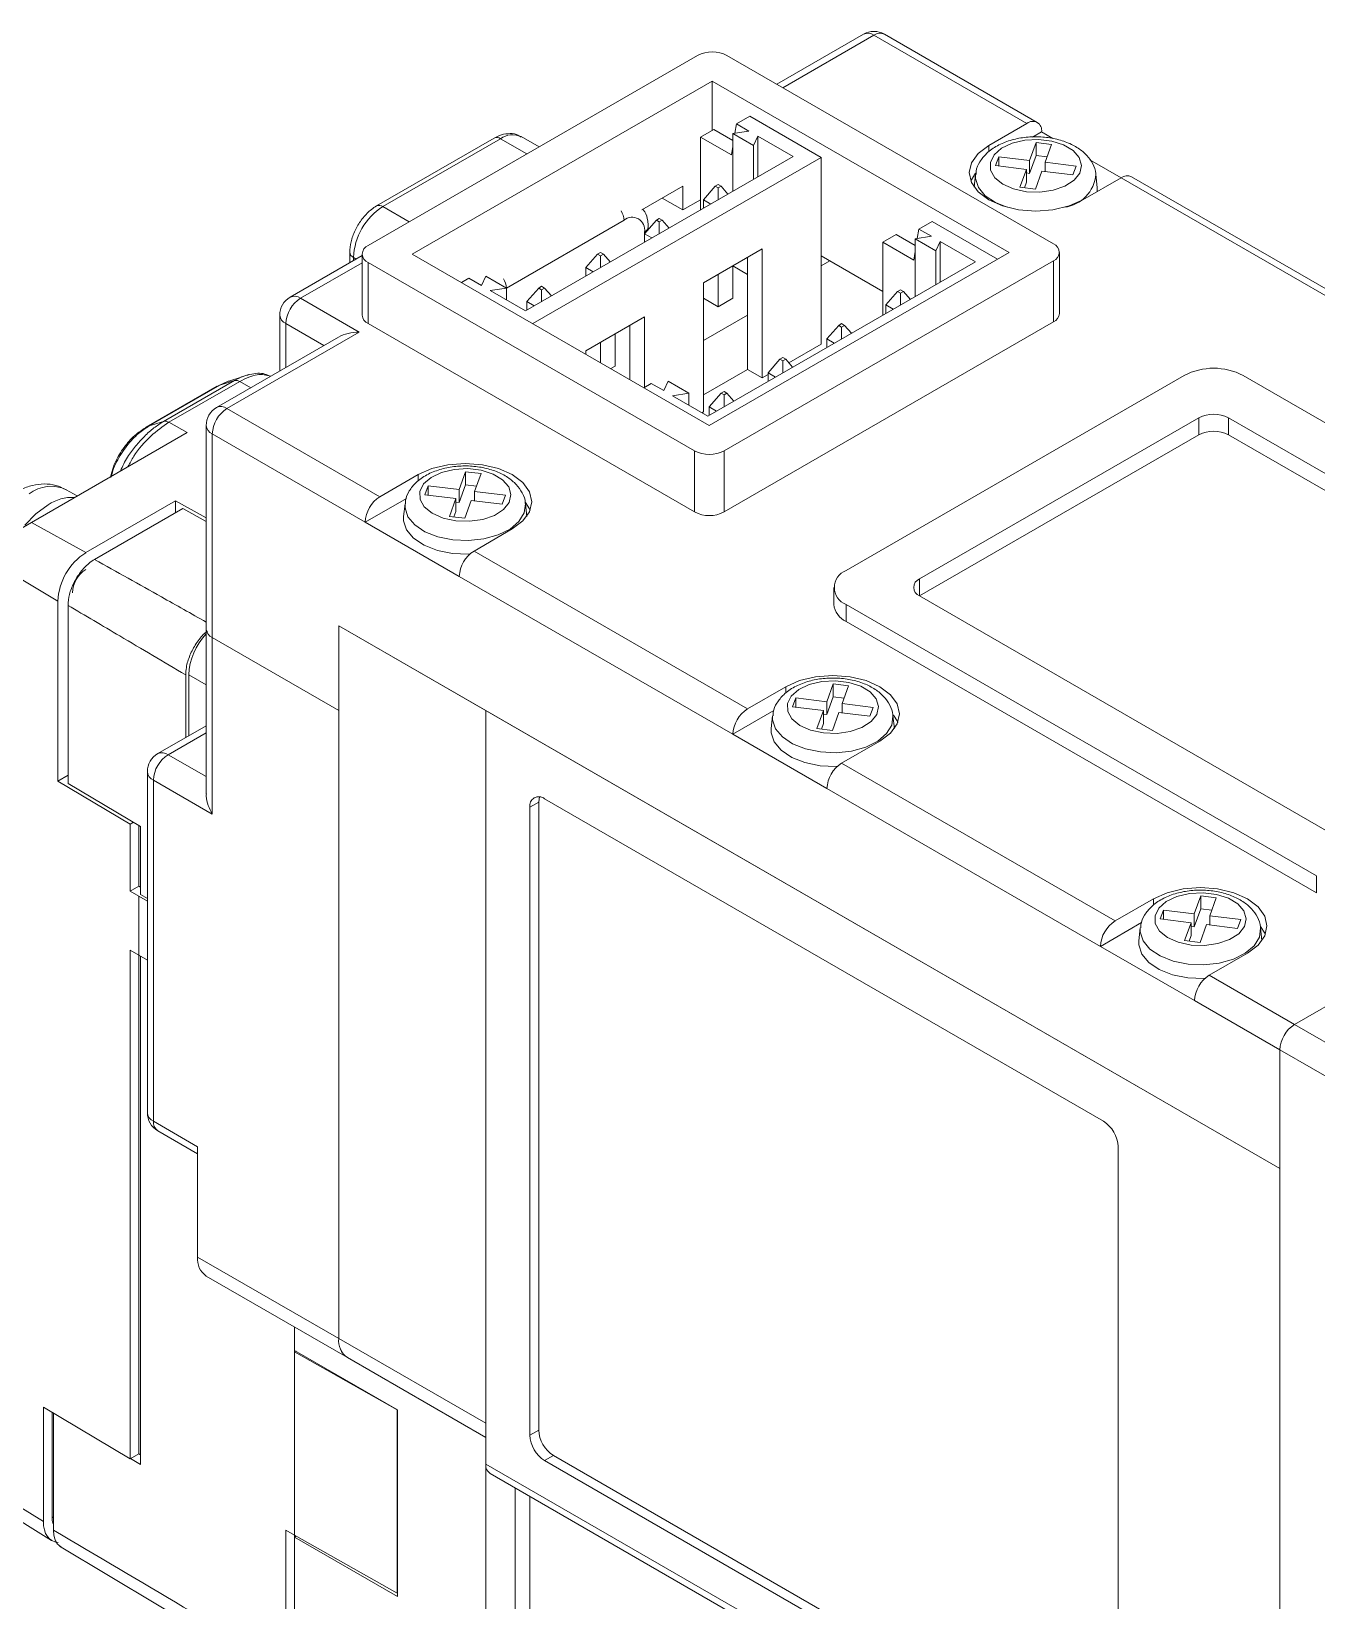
# Model space of a CAD drawing. Header units: inches. Extents: x 0.2 to 16.3, y 0.2 to 11.5.
# Drawn here: x 12.363 to 12.971, y 9.54 to 10.283 of the extents above; entities that cross this region are included whole.
import ezdxf

# ---------------------------------------------------------------- set-up
doc = ezdxf.new("R2010")
doc.units = ezdxf.units.IN
doc.header["$MEASUREMENT"] = 0

msp = doc.modelspace()

# ---------------------------------------------------------------- linework, layer by layer
at = {"color": 7, "linetype": 'Continuous', "lineweight": 18}
for p, q in [((12.75653, 10.28139), (12.71542, 10.25766)), ((12.83383, 10.23912), (12.76145, 10.2809)), ((12.83875, 10.23961), (12.76637, 10.28139)), ((12.67793, 10.27127), (12.52203, 10.18127)), ((12.84635, 10.18207), (12.69185, 10.27127)), ((12.68489, 10.25921), (12.54291, 10.17725)), ((12.68489, 10.25921), (12.82548, 10.17805)), ((12.68489, 10.23591), (12.68489, 10.25921)), ((12.69639, 10.23891), (12.70266, 10.24253)), ((12.70266, 10.24253), (12.73639, 10.22305)), ((12.68559, 10.23631), (12.67932, 10.23269)), ((12.68559, 10.23631), (12.6946, 10.2311)), ((12.6946, 10.23432), (12.70229, 10.23551)), ((12.70441, 10.22866), (12.6946, 10.23432)), ((12.6946, 10.20696), (12.6946, 10.23432)), ((12.69639, 10.23891), (12.69565, 10.23448)), ((12.69639, 10.23891), (12.70229, 10.23551)), ((12.83383, 10.23912), (12.81573, 10.22867)), ((12.84079, 10.2351), (12.83653, 10.23264)), ((12.84612, 10.23202), (12.84079, 10.2351)), ((12.58172, 10.23218), (12.52604, 10.20004)), ((12.58467, 10.23189), (12.52899, 10.19974)), ((12.60296, 10.22798), (12.59451, 10.23286)), ((12.67932, 10.23269), (12.69394, 10.22425)), ((12.67932, 10.23269), (12.67932, 10.19814)), ((12.6946, 10.22824), (12.69394, 10.22425)), ((12.70646, 10.2331), (12.70441, 10.22866)), ((12.70441, 10.21262), (12.70441, 10.22866)), ((12.70646, 10.2331), (12.72317, 10.22345)), ((12.70646, 10.21381), (12.70646, 10.2331)), ((12.83818, 10.23004), (12.83511, 10.22159)), ((12.8455, 10.22915), (12.83818, 10.23004)), ((12.83818, 10.22393), (12.83818, 10.23004)), ((12.84243, 10.2207), (12.8455, 10.22915)), ((12.72317, 10.22345), (12.5965, 10.15033)), ((12.73639, 10.22305), (12.59998, 10.1443)), ((12.73639, 10.22305), (12.73639, 10.13465)), ((12.82047, 10.22336), (12.81893, 10.21913)), ((12.81893, 10.21913), (12.83357, 10.21736)), ((12.83511, 10.22159), (12.82047, 10.22336)), ((12.82047, 10.21895), (12.82047, 10.22336)), ((12.83818, 10.22393), (12.83511, 10.21548)), ((12.83511, 10.21548), (12.83511, 10.22159)), ((12.84338, 10.2233), (12.83818, 10.22393)), ((12.85707, 10.21893), (12.84243, 10.2207)), ((12.84243, 10.21629), (12.84243, 10.2207)), ((12.85554, 10.2147), (12.85707, 10.21893)), ((12.87837, 10.2134), (12.86361, 10.22193)), ((12.80953, 10.21491), (12.80888, 10.20889)), ((12.83357, 10.21736), (12.8305, 10.20891)), ((12.83357, 10.21125), (12.83263, 10.20865)), ((12.83357, 10.21125), (12.83357, 10.21736)), ((12.83511, 10.21548), (12.83357, 10.21566)), ((12.83783, 10.20802), (12.8409, 10.21647)), ((12.8409, 10.21647), (12.85554, 10.2147)), ((12.86027, 10.20296), (12.87837, 10.2134)), ((12.86713, 10.20882), (12.86648, 10.21491)), ((13.00782, 10.13867), (12.87837, 10.2134)), ((13.01274, 10.13916), (12.88329, 10.21389)), ((12.67097, 10.20938), (12.65151, 10.19815)), ((12.66122, 10.20376), (12.67097, 10.19813)), ((12.67097, 10.19813), (12.67097, 10.20938)), ((12.68071, 10.20296), (12.68628, 10.20939)), ((12.68767, 10.21019), (12.68628, 10.20939)), ((12.68628, 10.20939), (12.68767, 10.20859)), ((12.68907, 10.20939), (12.68767, 10.21019)), ((12.68767, 10.20859), (12.68907, 10.20939)), ((12.68767, 10.20859), (12.68767, 10.20296)), ((12.68907, 10.20939), (12.69231, 10.20564)), ((12.8305, 10.20891), (12.83783, 10.20802)), ((12.67932, 10.20295), (12.67097, 10.19813)), ((12.68419, 10.20095), (12.68071, 10.20296)), ((12.68071, 10.20296), (12.68071, 10.19894)), ((12.65287, 10.18689), (12.65844, 10.19332)), ((12.6546, 10.18889), (12.6546, 10.1901)), ((12.65983, 10.19412), (12.65844, 10.19332)), ((12.65844, 10.19332), (12.65983, 10.19251)), ((12.66123, 10.19332), (12.65983, 10.19412)), ((12.65983, 10.19251), (12.66123, 10.19332)), ((12.65983, 10.18689), (12.65983, 10.19251)), ((12.66123, 10.19332), (12.66447, 10.18957)), ((12.78269, 10.18909), (12.78195, 10.18466)), ((12.78269, 10.18909), (12.78896, 10.19271)), ((12.78269, 10.18909), (12.78859, 10.18569)), ((12.78896, 10.19271), (12.81991, 10.17484)), ((12.65635, 10.18488), (12.65287, 10.18689)), ((12.65287, 10.18689), (12.65287, 10.18287)), ((12.77189, 10.18649), (12.76562, 10.18287)), ((12.76562, 10.18287), (12.78024, 10.17443)), ((12.76562, 10.18287), (12.76562, 10.14832)), ((12.77189, 10.18649), (12.7809, 10.18128)), ((12.7809, 10.1845), (12.78859, 10.18569)), ((12.79071, 10.17884), (12.7809, 10.1845)), ((12.7809, 10.15714), (12.7809, 10.1845)), ((12.79276, 10.18328), (12.79071, 10.17884)), ((12.79276, 10.18328), (12.80947, 10.17363)), ((12.79276, 10.16399), (12.79276, 10.18328)), ((12.51915, 10.1765), (12.4851, 10.15684)), ((12.51334, 10.17804), (12.51334, 10.17315)), ((12.51915, 10.17725), (12.51915, 10.14832)), ((12.54291, 10.17725), (12.6835, 10.09609)), ((12.6306, 10.17725), (12.62504, 10.17082)), ((12.632, 10.17805), (12.6306, 10.17725)), ((12.6306, 10.17725), (12.632, 10.17644)), ((12.63339, 10.17725), (12.632, 10.17805)), ((12.632, 10.17644), (12.63339, 10.17725)), ((12.632, 10.17644), (12.632, 10.17082)), ((12.63663, 10.1735), (12.63339, 10.17725)), ((12.68071, 10.16358), (12.70855, 10.17966)), ((12.82548, 10.17805), (12.6835, 10.09609)), ((12.69046, 10.08404), (12.84635, 10.17404)), ((12.70159, 10.17564), (12.70159, 10.14831)), ((12.70855, 10.17966), (12.70855, 10.11858)), ((12.76562, 10.15956), (12.73639, 10.17644)), ((12.73639, 10.17161), (12.74057, 10.17402)), ((12.7809, 10.17842), (12.78024, 10.17443)), ((12.79071, 10.1628), (12.79071, 10.17884)), ((12.84635, 10.1451), (12.84635, 10.17404)), ((12.84924, 10.14912), (12.84924, 10.17805)), ((12.52203, 10.17323), (12.67654, 10.08404)), ((12.52203, 10.17323), (12.52203, 10.1443)), ((12.57768, 10.16682), (12.57562, 10.16238)), ((12.58748, 10.16116), (12.57768, 10.16682)), ((12.62851, 10.16881), (12.62504, 10.17082)), ((12.62504, 10.17082), (12.62504, 10.1668)), ((12.80947, 10.17363), (12.6828, 10.10051)), ((12.68767, 10.1676), (12.68767, 10.15233)), ((12.69463, 10.17162), (12.69463, 10.15635)), ((12.70159, 10.1676), (12.69463, 10.17161)), ((12.56625, 10.16378), (12.56972, 10.16579)), ((12.57562, 10.16238), (12.56972, 10.16579)), ((12.5798, 10.15997), (12.58748, 10.16116)), ((12.5965, 10.15033), (12.5798, 10.15997)), ((12.58748, 10.15554), (12.58748, 10.16116)), ((12.5972, 10.15475), (12.60276, 10.16118)), ((12.60416, 10.16198), (12.60276, 10.16118)), ((12.60276, 10.16118), (12.60416, 10.16037)), ((12.60555, 10.16118), (12.60416, 10.16198)), ((12.60416, 10.16037), (12.60555, 10.16118)), ((12.60416, 10.16037), (12.60416, 10.15475)), ((12.60555, 10.16118), (12.6088, 10.15743)), ((12.68071, 10.1025), (12.68071, 10.16358)), ((12.76701, 10.15314), (12.77258, 10.15957)), ((12.77397, 10.16037), (12.77258, 10.15957)), ((12.77258, 10.15957), (12.77397, 10.15877)), ((12.77537, 10.15957), (12.77397, 10.16037)), ((12.77397, 10.15877), (12.77537, 10.15957)), ((12.77537, 10.15957), (12.77861, 10.15582)), ((12.49002, 10.15635), (12.51786, 10.14028)), ((12.60067, 10.15274), (12.5972, 10.15475)), ((12.5972, 10.15475), (12.5972, 10.15073)), ((12.68071, 10.15635), (12.68767, 10.15233)), ((12.68767, 10.15233), (12.69463, 10.15635)), ((12.77049, 10.15113), (12.76701, 10.15314)), ((12.76701, 10.15314), (12.76701, 10.14912)), ((12.77397, 10.15877), (12.77397, 10.15314)), ((12.48017, 10.14832), (12.48017, 10.12186)), ((12.52203, 10.1443), (12.67654, 10.05511)), ((12.62504, 10.13144), (12.65287, 10.14751)), ((12.65287, 10.14751), (12.65287, 10.11415)), ((12.70159, 10.14831), (12.68071, 10.13626)), ((12.69046, 10.05511), (12.84635, 10.1451)), ((12.70159, 10.14831), (12.70159, 10.12259)), ((12.74613, 10.1443), (12.74474, 10.1435)), ((12.74753, 10.1435), (12.74613, 10.1443)), ((12.50801, 10.13793), (12.4503, 10.10461)), ((12.51786, 10.14028), (12.45522, 10.10412)), ((12.63896, 10.13948), (12.63896, 10.1242)), ((12.64591, 10.1435), (12.64591, 10.11779)), ((12.73918, 10.13707), (12.74474, 10.1435)), ((12.74265, 10.13506), (12.73918, 10.13707)), ((12.73918, 10.13707), (12.73918, 10.13305)), ((12.74474, 10.1435), (12.74613, 10.14269)), ((12.74613, 10.14269), (12.74753, 10.1435)), ((12.74613, 10.13707), (12.74613, 10.14269)), ((12.74753, 10.1435), (12.75077, 10.13975)), ((12.62504, 10.12984), (12.62504, 10.13144)), ((12.632, 10.13546), (12.632, 10.12582)), ((12.73639, 10.13465), (12.72109, 10.12581)), ((12.63688, 10.123), (12.63896, 10.1242)), ((12.68071, 10.11054), (12.70159, 10.12259)), ((12.70159, 10.12259), (12.70855, 10.11858)), ((12.7169, 10.12743), (12.71134, 10.121)), ((12.7183, 10.12823), (12.7169, 10.12743)), ((12.7169, 10.12743), (12.7183, 10.12662)), ((12.71969, 10.12743), (12.7183, 10.12823)), ((12.7183, 10.12662), (12.71969, 10.12743)), ((12.7183, 10.12662), (12.7183, 10.121)), ((12.72293, 10.12368), (12.71969, 10.12743)), ((12.45055, 10.11466), (12.4169, 10.09524)), ((12.45186, 10.11522), (12.41832, 10.09587)), ((12.45877, 10.11736), (12.42523, 10.098)), ((12.46123, 10.11693), (12.4277, 10.09757)), ((12.45441, 10.11646), (12.4504, 10.11457)), ((12.45877, 10.11736), (12.45186, 10.11522)), ((12.46293, 10.11933), (12.45617, 10.11709)), ((12.46562, 10.12022), (12.46372, 10.11959)), ((12.65255, 10.11396), (12.65602, 10.11597)), ((12.66192, 10.11256), (12.65602, 10.11597)), ((12.66398, 10.117), (12.66192, 10.11256)), ((12.67378, 10.11134), (12.66398, 10.117)), ((12.71134, 10.12018), (12.70855, 10.11858)), ((12.71481, 10.11899), (12.71134, 10.121)), ((12.71134, 10.121), (12.71134, 10.11698)), ((12.9083, 10.11979), (12.74822, 10.02738)), ((13.15885, 9.99122), (12.93613, 10.11979)), ((12.6661, 10.11015), (12.67378, 10.11134)), ((12.6828, 10.10051), (12.6661, 10.11015)), ((12.67378, 10.10572), (12.67378, 10.11134)), ((12.6835, 10.10493), (12.68907, 10.11136)), ((12.69046, 10.11216), (12.68907, 10.11136)), ((12.68907, 10.11136), (12.69046, 10.11055)), ((12.69185, 10.11136), (12.69046, 10.11216)), ((12.69046, 10.11055), (12.69185, 10.11136)), ((12.69046, 10.11055), (12.69046, 10.10493)), ((12.69185, 10.11136), (12.6951, 10.10761)), ((12.45522, 10.10412), (12.5276, 10.06234)), ((12.68071, 10.1025), (12.68003, 10.10211)), ((12.68697, 10.10292), (12.6835, 10.10493)), ((12.6835, 10.10493), (12.6835, 10.10091)), ((12.91526, 10.0997), (12.78302, 10.02337)), ((12.91526, 10.09167), (12.91526, 10.0997)), ((13.12405, 9.98721), (12.92918, 10.0997)), ((12.92918, 10.0997), (12.92918, 10.09167)), ((12.43636, 10.09274), (12.36265, 10.05019)), ((12.41832, 10.09587), (12.42523, 10.098)), ((12.4277, 10.09757), (12.43636, 10.09274)), ((12.44538, 10.09608), (12.44538, 9.99964)), ((12.44826, 10.09207), (12.44826, 9.99563)), ((12.52064, 10.05028), (12.44826, 10.09207)), ((12.91526, 10.09167), (12.78302, 10.01533)), ((13.12405, 9.97917), (12.92918, 10.09167)), ((12.67654, 10.05511), (12.67654, 10.08404)), ((12.69046, 10.08404), (12.69046, 10.05511)), ((12.4007, 10.07373), (12.40011, 10.07181)), ((12.5457, 10.07278), (12.5276, 10.06234)), ((12.56814, 10.07415), (12.56507, 10.0657)), ((12.57546, 10.07326), (12.56814, 10.07415)), ((12.56814, 10.06804), (12.56814, 10.07415)), ((12.57239, 10.06481), (12.57546, 10.07326)), ((12.38431, 10.06269), (12.37918, 10.06565)), ((12.55043, 10.06747), (12.5489, 10.06324)), ((12.5489, 10.06324), (12.56354, 10.06147)), ((12.56507, 10.0657), (12.55043, 10.06747)), ((12.55043, 10.06306), (12.55043, 10.06747)), ((12.56814, 10.06804), (12.56507, 10.05959)), ((12.56507, 10.05959), (12.56507, 10.0657)), ((12.57334, 10.06741), (12.56814, 10.06804)), ((12.58704, 10.06304), (12.57239, 10.06481)), ((12.57239, 10.0604), (12.57239, 10.06481)), ((12.5855, 10.05881), (12.58704, 10.06304)), ((12.43086, 10.06035), (12.38841, 10.03584)), ((12.39258, 10.03268), (12.43434, 10.05679)), ((12.43086, 10.06035), (12.44538, 10.05226)), ((12.43086, 10.06035), (12.43086, 10.05478)), ((12.44538, 10.05058), (12.43434, 10.05679)), ((12.54011, 10.06152), (12.52064, 10.05028)), ((12.53949, 10.05902), (12.53884, 10.05293)), ((12.56354, 10.06147), (12.56047, 10.05302)), ((12.56354, 10.05536), (12.56259, 10.05276)), ((12.56354, 10.05536), (12.56354, 10.06147)), ((12.56507, 10.05959), (12.56354, 10.05978)), ((12.56779, 10.05213), (12.57086, 10.06058)), ((12.57086, 10.06058), (12.5855, 10.05881)), ((12.59709, 10.053), (12.59644, 10.05902)), ((12.36265, 10.05019), (12.35709, 10.04686)), ((12.38841, 10.03584), (12.36265, 10.05019)), ((12.52064, 10.05028), (12.56518, 10.02457)), ((12.56047, 10.05302), (12.56779, 10.05213)), ((12.57214, 10.03662), (12.59024, 10.04707)), ((12.57214, 10.03662), (12.70159, 9.96189)), ((12.37517, 10.01291), (12.34986, 10.02804)), ((12.69463, 9.94984), (12.56518, 10.02457)), ((12.74246, 10.01935), (12.74246, 10.01131)), ((12.37517, 9.92769), (12.37517, 10.01291)), ((12.37999, 9.92645), (12.37999, 10.01087)), ((12.74822, 10.01131), (12.97093, 9.88274)), ((12.74822, 10.01131), (12.74822, 10.00328)), ((12.78302, 10.01533), (12.97789, 9.90283)), ((12.74822, 10.00328), (12.97093, 9.87471)), ((12.44538, 9.99964), (12.44538, 9.92168)), ((12.44826, 9.99563), (12.50811, 9.96107)), ((12.44826, 9.99563), (12.44826, 9.91204)), ((12.50811, 10.00126), (12.95353, 9.74412)), ((12.50811, 9.96107), (12.50811, 10.00126)), ((12.50811, 10.00126), (12.57771, 9.96108)), ((12.50811, 10.00126), (12.50811, 9.66371)), ((12.43567, 9.94828), (12.43567, 9.97793)), ((12.43712, 9.97793), (12.43712, 9.94912)), ((12.74214, 9.97371), (12.73907, 9.96525)), ((12.74946, 9.97282), (12.74214, 9.97371)), ((12.74214, 9.9676), (12.74214, 9.97371)), ((12.71969, 9.97234), (12.70159, 9.96189)), ((12.72442, 9.96703), (12.72289, 9.9628)), ((12.73907, 9.96525), (12.72442, 9.96703)), ((12.72442, 9.96261), (12.72442, 9.96703)), ((12.74214, 9.9676), (12.73907, 9.95915)), ((12.74733, 9.96697), (12.74214, 9.9676)), ((12.74639, 9.96437), (12.74946, 9.97282)), ((12.50811, 9.66371), (12.50811, 9.96107)), ((12.57771, 9.96108), (12.57771, 9.62353)), ((12.57771, 9.96108), (12.95353, 9.74412)), ((12.57771, 9.96108), (12.57771, 9.60424)), ((12.71411, 9.96108), (12.69463, 9.94984)), ((12.71349, 9.95858), (12.71283, 9.95249)), ((12.72289, 9.9628), (12.73753, 9.96103)), ((12.73753, 9.96103), (12.73446, 9.95257)), ((12.73753, 9.95492), (12.73753, 9.96103)), ((12.73907, 9.95915), (12.73753, 9.95933)), ((12.73907, 9.95915), (12.73907, 9.96525)), ((12.74178, 9.95169), (12.74485, 9.96014)), ((12.74485, 9.96014), (12.75949, 9.95837)), ((12.76103, 9.96259), (12.74639, 9.96437)), ((12.74639, 9.95996), (12.74639, 9.96437)), ((12.75949, 9.95837), (12.76103, 9.96259)), ((12.77108, 9.95255), (12.77043, 9.95858)), ((12.44538, 9.95389), (12.42246, 9.94066)), ((12.73446, 9.95257), (12.74178, 9.95169)), ((12.73753, 9.95492), (12.73659, 9.95232)), ((12.69463, 9.94984), (12.73918, 9.92412)), ((12.74613, 9.93618), (12.76423, 9.94663)), ((12.74613, 9.93618), (12.87559, 9.86145)), ((12.37517, 9.92769), (12.37999, 9.93047)), ((12.41754, 9.93213), (12.41754, 9.77059)), ((12.40936, 9.90725), (12.37517, 9.92769)), ((12.37999, 9.92645), (12.41436, 9.90612)), ((12.44826, 9.91204), (12.42042, 9.92811)), ((12.42042, 9.92811), (12.42042, 9.76657)), ((12.86863, 9.84939), (12.73918, 9.92412)), ((12.60276, 9.91768), (12.59859, 9.91527)), ((12.59859, 9.91527), (12.59859, 9.61791)), ((12.60276, 9.91768), (12.60276, 9.62032)), ((12.60555, 9.91929), (12.87002, 9.76662)), ((12.41092, 9.90815), (12.40936, 9.90725)), ((12.40936, 9.87558), (12.40936, 9.90725)), ((12.41346, 9.87795), (12.41346, 9.90665)), ((12.41436, 9.90612), (12.41436, 9.87397)), ((12.41346, 9.87795), (12.40936, 9.87558)), ((12.41436, 9.87743), (12.41346, 9.87795)), ((13.07881, 9.88073), (12.96049, 9.81243)), ((12.97093, 9.87471), (12.97093, 9.88274)), ((12.40936, 9.87558), (12.41346, 9.87313)), ((12.41346, 9.84516), (12.41346, 9.87313)), ((12.41754, 9.87078), (12.41346, 9.87313)), ((12.41436, 9.87397), (12.41754, 9.87209)), ((12.89368, 9.8719), (12.87559, 9.86145)), ((12.91613, 9.87326), (12.91306, 9.86481)), ((12.92345, 9.87238), (12.91613, 9.87326)), ((12.91613, 9.86715), (12.91613, 9.87326)), ((12.92038, 9.86392), (12.92345, 9.87238)), ((12.89842, 9.86658), (12.89688, 9.86236)), ((12.89688, 9.86236), (12.91152, 9.86058)), ((12.91306, 9.86481), (12.89842, 9.86658)), ((12.89842, 9.86217), (12.89842, 9.86658)), ((12.91613, 9.86715), (12.91306, 9.8587)), ((12.91306, 9.8587), (12.91306, 9.86481)), ((12.92132, 9.86653), (12.91613, 9.86715)), ((12.93502, 9.86215), (12.92038, 9.86392)), ((12.92038, 9.85951), (12.92038, 9.86392)), ((12.93349, 9.85792), (12.93502, 9.86215)), ((12.8881, 9.86064), (12.86863, 9.84939)), ((12.88748, 9.85814), (12.88682, 9.85204)), ((12.91152, 9.86058), (12.90845, 9.85213)), ((12.91152, 9.85448), (12.91058, 9.85187)), ((12.91152, 9.85448), (12.91152, 9.86058)), ((12.91306, 9.8587), (12.91152, 9.85889)), ((12.91577, 9.85124), (12.91884, 9.8597)), ((12.91884, 9.8597), (12.93349, 9.85792)), ((12.94507, 9.85211), (12.94442, 9.85814)), ((12.41346, 9.84516), (12.40936, 9.84761)), ((12.40936, 9.6067), (12.40936, 9.84761)), ((12.86863, 9.84939), (12.91317, 9.82368)), ((12.90845, 9.85213), (12.91577, 9.85124)), ((12.41346, 9.84516), (12.41754, 9.8428)), ((12.41346, 9.60907), (12.41346, 9.84516)), ((12.41436, 9.84464), (12.41436, 9.60397)), ((12.92013, 9.83574), (12.93822, 9.84618)), ((12.92013, 9.83574), (12.96049, 9.81243)), ((12.95353, 9.80038), (12.91317, 9.82368)), ((12.96049, 9.81243), (12.99231, 9.79407)), ((12.95353, 9.74412), (12.95353, 9.80038)), ((12.95353, 9.80038), (12.95353, 9.40657)), ((12.98535, 9.78201), (12.95353, 9.80038)), ((12.42042, 9.76657), (12.4413, 9.75452)), ((12.42246, 9.76207), (12.4413, 9.75119)), ((12.4413, 9.75452), (12.4413, 9.70228)), ((12.87698, 9.75456), (12.87698, 9.4572)), ((12.95353, 9.74412), (12.95353, 9.38729)), ((12.4413, 9.70228), (12.50811, 9.66371)), ((12.44538, 9.69327), (12.51219, 9.6547)), ((12.48723, 9.6691), (12.48723, 9.65807)), ((12.48723, 9.6573), (12.48723, 9.6691)), ((12.50811, 9.66371), (12.57771, 9.62353)), ((12.53595, 9.62994), (12.48723, 9.65807)), ((12.4879, 9.65769), (12.48723, 9.6573)), ((12.48723, 9.5705), (12.48723, 9.6573)), ((12.53584, 9.62992), (12.48723, 9.6573)), ((12.51219, 9.6547), (12.57771, 9.61687)), ((12.36833, 9.63123), (12.40936, 9.6067)), ((12.36833, 9.57694), (12.36833, 9.63123)), ((12.37243, 9.57923), (12.37243, 9.62878)), ((12.37311, 9.62837), (12.37335, 9.62823)), ((12.37311, 9.62837), (12.37311, 9.57291)), ((12.37312, 9.62837), (12.37311, 9.62837)), ((12.53592, 9.62996), (12.53584, 9.62992)), ((12.53584, 9.62992), (12.53584, 9.54312)), ((12.53595, 9.54154), (12.53595, 9.62994)), ((12.59859, 9.61791), (12.60276, 9.62032)), ((12.40936, 9.6067), (12.41346, 9.60907)), ((12.41436, 9.60855), (12.41346, 9.60907)), ((12.40955, 9.60682), (12.41436, 9.60397)), ((12.57771, 9.60424), (12.95353, 9.38729)), ((12.57771, 9.47403), (12.57771, 9.60424)), ((12.60972, 9.60827), (12.60555, 9.60585)), ((12.60555, 9.60585), (12.87002, 9.45318)), ((12.60972, 9.60827), (12.87419, 9.45559)), ((12.57975, 9.59974), (12.95557, 9.38278)), ((12.34371, 9.59217), (12.36833, 9.57694)), ((12.59163, 9.59288), (12.59163, 9.47403)), ((12.59859, 9.58886), (12.59859, 9.47805)), ((12.34757, 9.58329), (12.37223, 9.56803)), ((12.48311, 9.57294), (12.48723, 9.5705)), ((12.48311, 9.50784), (12.48311, 9.57294)), ((12.37595, 9.56532), (12.48771, 9.49854)), ((12.48723, 9.5705), (12.53584, 9.54312)), ((12.48723, 9.5705), (12.48723, 9.56966)), ((12.48797, 9.57009), (12.48723, 9.56966)), ((12.53595, 9.54154), (12.48723, 9.56966)), ((12.48723, 9.56966), (12.48723, 9.50537)), ((12.53595, 9.54318), (12.53584, 9.54312))]:
    msp.add_line(p, q, dxfattribs=at)
at = {"color": 8, "linetype": 'Continuous', "lineweight": 18}
for p, q in [((12.76145, 10.2809), (12.7183, 10.256)), ((12.58467, 10.23189), (12.59719, 10.22466)), ((12.81573, 10.22561), (12.81573, 10.22867)), ((12.52899, 10.19974), (12.54151, 10.19251)), ((12.64313, 10.19331), (12.58746, 10.16117)), ((12.65287, 10.18689), (12.65287, 10.18769)), ((12.51507, 10.17563), (12.51636, 10.17489)), ((12.51507, 10.17563), (12.51507, 10.17414)), ((12.51915, 10.17317), (12.49002, 10.15635)), ((12.50105, 10.13391), (12.48306, 10.1443)), ((12.48306, 10.1443), (12.48306, 10.12352)), ((12.45186, 10.11522), (12.45445, 10.11638)), ((12.46123, 10.11693), (12.46653, 10.11398)), ((12.41722, 10.09514), (12.41832, 10.09587)), ((12.5457, 10.06972), (12.5457, 10.07278)), ((12.78302, 10.02337), (12.78302, 10.01533)), ((12.43712, 9.97793), (12.44538, 9.97317)), ((12.71969, 9.96927), (12.71969, 9.97234)), ((12.44538, 9.95056), (12.42738, 9.94017)), ((12.42738, 9.94017), (12.44538, 9.92978)), ((12.89368, 9.86883), (12.89368, 9.8719)), ((12.37311, 9.57883), (12.37243, 9.57923))]:
    msp.add_line(p, q, dxfattribs=at)
at = {"color": 7, "linetype": 'Continuous', "lineweight": 18, "flags": 128}
for points in [[(12.81573, 10.22867), (12.81073, 10.22491), (12.80758, 10.22052), (12.80651, 10.21582), (12.80758, 10.21111), (12.81073, 10.20672), (12.81573, 10.20296), (12.82225, 10.20007), (12.82985, 10.19825), (12.838, 10.19763), (12.84615, 10.19825), (12.85375, 10.20007), (12.86027, 10.20296)], [(12.83356, 10.20679), (12.84, 10.20658), (12.84627, 10.20747), (12.85181, 10.20939), (12.85612, 10.21217), (12.85881, 10.21556), (12.85966, 10.21925), (12.85859, 10.22293), (12.85568, 10.22626), (12.85121, 10.22894), (12.84556, 10.23075), (12.83924, 10.23152), (12.83281, 10.23117), (12.82684, 10.22975), (12.82186, 10.22737), (12.81832, 10.22426), (12.81653, 10.22067), (12.81664, 10.21695), (12.81865, 10.21341), (12.82239, 10.21036), (12.8275, 10.20809), (12.83356, 10.20679)], [(12.8095, 10.21551), (12.80758, 10.21248), (12.80729, 10.2118)], [(12.86715, 10.20693), (12.86714, 10.20871), (12.86713, 10.20882)], [(12.59024, 10.04707), (12.59524, 10.05084), (12.59839, 10.05522), (12.59946, 10.05993), (12.59839, 10.06463), (12.59524, 10.06902), (12.59024, 10.07278), (12.58371, 10.07567), (12.57612, 10.07749), (12.56797, 10.07811), (12.55981, 10.07749), (12.55222, 10.07567), (12.5457, 10.07278)], [(12.56352, 10.0509), (12.56997, 10.05069), (12.57624, 10.05158), (12.58177, 10.0535), (12.58608, 10.05628), (12.58878, 10.05967), (12.58963, 10.06336), (12.58855, 10.06704), (12.58565, 10.07037), (12.58117, 10.07306), (12.57552, 10.07486), (12.5692, 10.07563), (12.56277, 10.07528), (12.5568, 10.07386), (12.55183, 10.07148), (12.54828, 10.06837), (12.54649, 10.06479), (12.5466, 10.06106), (12.54862, 10.05752), (12.55235, 10.05447), (12.55747, 10.0522), (12.56352, 10.0509)], [(12.3596, 10.04886), (12.36482, 10.05423), (12.37063, 10.05851)], [(12.59868, 10.05591), (12.59839, 10.0566), (12.59647, 10.05963)], [(12.53884, 10.05293), (12.53883, 10.05096), (12.54024, 10.04664), (12.54353, 10.04268), (12.5485, 10.03934), (12.55479, 10.03686), (12.56198, 10.0354), (12.56957, 10.03507), (12.5701, 10.03509)], [(12.76423, 9.94663), (12.76924, 9.95039), (12.77238, 9.95478), (12.77345, 9.95948), (12.77238, 9.96419), (12.76924, 9.96857), (12.76423, 9.97234), (12.75771, 9.97523), (12.75011, 9.97705), (12.74196, 9.97766), (12.73381, 9.97705), (12.72621, 9.97523), (12.71969, 9.97234)], [(12.73751, 9.95046), (12.74396, 9.95024), (12.75023, 9.95114), (12.75576, 9.95306), (12.76007, 9.95584), (12.76277, 9.95922), (12.76362, 9.96292), (12.76254, 9.96659), (12.75964, 9.96992), (12.75516, 9.97261), (12.74952, 9.97442), (12.7432, 9.97518), (12.73676, 9.97484), (12.7308, 9.97342), (12.72582, 9.97104), (12.72228, 9.96792), (12.72048, 9.96434), (12.7206, 9.96061), (12.72261, 9.95707), (12.72634, 9.95403), (12.73146, 9.95176), (12.73751, 9.95046)], [(12.77268, 9.95546), (12.77238, 9.95615), (12.77064, 9.95896)], [(12.71283, 9.95249), (12.71282, 9.95052), (12.71423, 9.9462), (12.71753, 9.94223), (12.72249, 9.93889), (12.72878, 9.93641), (12.73597, 9.93496), (12.74357, 9.93462), (12.74409, 9.93464)], [(12.60318, 9.92018), (12.6029, 9.91917), (12.60276, 9.91768)], [(12.93822, 9.84618), (12.94323, 9.84995), (12.94637, 9.85433), (12.94745, 9.85904), (12.94637, 9.86374), (12.94323, 9.86813), (12.93822, 9.8719), (12.9317, 9.87478), (12.9241, 9.8766), (12.91595, 9.87722), (12.9078, 9.8766), (12.9002, 9.87478), (12.89368, 9.8719)], [(12.91151, 9.85001), (12.91795, 9.8498), (12.92422, 9.85069), (12.92976, 9.85262), (12.93406, 9.85539), (12.93676, 9.85878), (12.93761, 9.86247), (12.93654, 9.86615), (12.93363, 9.86948), (12.92916, 9.87217), (12.92351, 9.87397), (12.91719, 9.87474), (12.91076, 9.8744), (12.90479, 9.87297), (12.89981, 9.8706), (12.89627, 9.86748), (12.89448, 9.8639), (12.89459, 9.86017), (12.8966, 9.85663), (12.90033, 9.85359), (12.90545, 9.85131), (12.91151, 9.85001)], [(12.94667, 9.85502), (12.94637, 9.85571), (12.94445, 9.85874)], [(12.88682, 9.85204), (12.88681, 9.85007), (12.88822, 9.84575), (12.89152, 9.84179), (12.89648, 9.83845), (12.90277, 9.83597), (12.90996, 9.83451), (12.91756, 9.83418), (12.91808, 9.8342)]]:
    msp.add_lwpolyline(points, dxfattribs=at)
at = {"color": 8, "linetype": 'Continuous', "lineweight": 18, "flags": 128}
for points in [[(12.82447, 10.1994), (12.81897, 10.20163), (12.81412, 10.20489), (12.8109, 10.20876), (12.80952, 10.21299), (12.80953, 10.21493)], [(12.56211, 10.04189), (12.55508, 10.04331), (12.54894, 10.04574), (12.54408, 10.049), (12.54086, 10.05287), (12.53948, 10.0571), (12.53949, 10.05904)], [(12.59644, 10.05906), (12.59645, 10.05891), (12.59589, 10.05463), (12.59342, 10.05057), (12.58922, 10.04702), (12.58357, 10.04422), (12.57686, 10.04236), (12.56954, 10.04156), (12.56211, 10.04189)], [(12.7361, 9.94144), (12.72908, 9.94287), (12.72293, 9.94529), (12.71808, 9.94855), (12.71485, 9.95243), (12.71347, 9.95665), (12.71349, 9.9586)], [(12.77043, 9.95862), (12.77044, 9.95847), (12.76988, 9.95418), (12.76741, 9.95013), (12.76321, 9.94658), (12.75756, 9.94377), (12.75085, 9.94191), (12.74353, 9.94112), (12.7361, 9.94144)], [(12.9101, 9.841), (12.90307, 9.84242), (12.89692, 9.84485), (12.89207, 9.84811), (12.88884, 9.85199), (12.88747, 9.85621), (12.88748, 9.85815)], [(12.94442, 9.85817), (12.94444, 9.85803), (12.94387, 9.85374), (12.94141, 9.84968), (12.9372, 9.84613), (12.93155, 9.84333), (12.92484, 9.84147), (12.91752, 9.84067), (12.9101, 9.841)]]:
    msp.add_lwpolyline(points, dxfattribs=at)
at = {"color": 7, "linetype": 'Continuous', "lineweight": 18}
for centre, radius, start, end in [((12.76145, 10.27287), 0.00984, 60.00269, 119.99731), ((12.68489, 10.25783), 0.01513, 62.60967, 117.39033), ((12.83654, 10.23579), 0.0043, 350.78596, 129.20329), ((12.88125, 10.20938), 0.00495, 65.69288, 125.61758), ((12.54529, 10.17426), 0.03025, 122.60548, 177.39452), ((12.64693, 10.18865), 0.00602, 350.78596, 129.20329), ((12.52356, 10.17725), 0.0043, 110.78342, 249.21658), ((12.84483, 10.17805), 0.0043, 290.78342, 69.21658), ((12.49002, 10.14832), 0.00984, 119.99731, 180), ((12.49817, 10.14361), 0.01513, 122.60548, 177.39452), ((12.52407, 10.14881), 0.00495, 185.6948, 245.62534), ((12.84431, 10.14961), 0.00495, 294.37466, 354.3052), ((12.92222, 10.09293), 0.03026, 62.60967, 117.39033), ((12.45522, 10.09608), 0.00984, 119.99731, 180), ((12.46337, 10.09138), 0.01513, 122.60548, 177.39452), ((12.92222, 10.08627), 0.01513, 62.60967, 117.39033), ((12.92222, 10.07823), 0.01513, 62.60967, 117.39033), ((12.6835, 10.09747), 0.01513, 242.60967, 297.39033), ((12.38208, 10.04161), 0.02041, 87.13432, 124.12207), ((12.53575, 10.04959), 0.01513, 122.60548, 177.39452), ((12.6835, 10.06854), 0.01513, 242.60967, 297.39033), ((12.40391, 10.0116), 0.02877, 122.60548, 177.39452), ((12.58029, 10.02388), 0.01513, 122.60548, 177.39452), ((12.39584, 10.01626), 0.01381, 122.60548, 177.39452), ((12.75127, 10.01935), 0.00859, 110.78342, 249.21658), ((12.78455, 10.01935), 0.0043, 110.78342, 249.21658), ((12.75231, 10.01229), 0.0099, 185.6948, 245.62534), ((12.46754, 9.9765), 0.03045, 136.70486, 177.3022), ((12.4503, 10.00013), 0.00495, 185.6948, 245.62534), ((12.70974, 9.94915), 0.01513, 122.60548, 177.39452), ((12.42738, 9.93213), 0.00984, 119.99731, 180), ((12.43553, 9.92743), 0.01513, 122.60548, 177.39452), ((12.75429, 9.92344), 0.01513, 122.60548, 177.39452), ((12.60283, 9.91596), 0.0043, 50.79671, 189.21404), ((12.88374, 9.84871), 0.01513, 122.60548, 177.39452), ((12.92828, 9.82299), 0.01513, 122.60548, 177.39452), ((12.96864, 9.79969), 0.01513, 122.60548, 177.39452), ((12.42738, 9.77059), 0.00984, 180, 240.00269), ((12.86187, 9.75387), 0.01513, 2.60548, 57.39452), ((12.45095, 9.70122), 0.0097, 173.70115, 234.98667), ((12.51748, 9.66252), 0.00944, 172.74417, 235.94365), ((12.51776, 9.66265), 0.0097, 173.70115, 234.98667), ((12.6137, 9.6186), 0.01513, 182.60548, 237.39452), ((12.61788, 9.62101), 0.01513, 182.60548, 237.39452), ((12.58253, 9.60371), 0.00485, 173.70115, 234.98667)]:
    msp.add_arc(centre, radius, start, end, dxfattribs=at)
at = {"color": 8, "linetype": 'Continuous', "lineweight": 18}
for centre, radius, start, end in [((12.75856, 10.27688), 0.00495, 54.38242, 114.30712), ((12.76433, 10.27688), 0.00495, 65.69288, 125.61758), ((12.59044, 10.22384), 0.0099, 65.69288, 125.61758), ((12.58294, 10.22947), 0.00297, 54.38242, 114.30712), ((12.84926, 10.21653), 0.01729, 277.5866, 354.75086), ((12.52726, 10.19733), 0.00297, 54.38365, 114.29299), ((12.63431, 10.19294), 0.00883, 2.41628, 32.71036), ((12.65165, 10.19039), 0.00297, 294.37589, 354.29111), ((12.51623, 10.17829), 0.0029, 184.31707, 246.36707), ((12.57863, 10.1608), 0.00883, 2.41628, 32.71036), ((12.48713, 10.15233), 0.00495, 54.38242, 114.30712), ((12.4851, 10.14881), 0.00495, 185.6948, 245.62534), ((12.45234, 10.1001), 0.00495, 54.38242, 114.30712), ((12.4503, 10.09658), 0.00495, 185.6948, 245.62534), ((12.37196, 10.05031), 0.01696, 64.7783, 127.70225), ((12.4245, 9.93614), 0.00495, 54.38242, 114.30712), ((12.42246, 9.93262), 0.00495, 185.6948, 245.62534), ((12.42246, 9.77108), 0.00495, 185.6948, 245.62534), ((12.42524, 9.76604), 0.00485, 173.70115, 234.98667)]:
    msp.add_arc(centre, radius, start, end, dxfattribs=at)
at = {"color": 7, "linetype": 'Continuous', "lineweight": 18}
for centre, major_axis, ratio, start_param, end_param in [((12.51786, 10.13224), (0.01392, 0), 0.577382, 1.570796, 2.356113), ((12.38225, 9.58499), (0.00984, 0.01705), 0.577206, 2.356266, 3.404131)]:
    msp.add_ellipse(centre, major_axis=major_axis, ratio=ratio, start_param=start_param, end_param=end_param, dxfattribs=at)
for points, knots in [([(12.59452, 10.23259), (12.59379, 10.23306), (12.59189, 10.23427), (12.58816, 10.23445), (12.5846, 10.23368), (12.58252, 10.2326), (12.58172, 10.23218)], [0, 0, 0, 0, 0.193357, 0.499835, 0.805872, 1, 1, 1, 1]), ([(12.8664, 10.21497), (12.86641, 10.2151), (12.8665, 10.21685), (12.86508, 10.22008), (12.86233, 10.22416), (12.85816, 10.2276), (12.85283, 10.23033), (12.84649, 10.23216), (12.83958, 10.23296), (12.83256, 10.23265), (12.82581, 10.23125), (12.81968, 10.22874), (12.81477, 10.22529), (12.81147, 10.22114), (12.80974, 10.21759), (12.80973, 10.21546), (12.80973, 10.21492)], [0, 0, 0, 0, 0.006194, 0.079302, 0.151793, 0.228359, 0.310456, 0.395579, 0.480666, 0.56571, 0.651406, 0.738555, 0.828056, 0.903901, 0.975411, 1, 1, 1, 1]), ([(12.52604, 10.20004), (12.52521, 10.1995), (12.5229, 10.19803), (12.51952, 10.19459), (12.51629, 10.18974), (12.51413, 10.18444), (12.51339, 10.18049), (12.51335, 10.17843), (12.51334, 10.17804)], [0, 0, 0, 0, 0.118674, 0.328798, 0.538832, 0.750427, 0.953568, 1, 1, 1, 1]), ([(12.6546, 10.1901), (12.65455, 10.19109), (12.65441, 10.19358), (12.65361, 10.19653), (12.65232, 10.19802), (12.65197, 10.19842)], [0, 0, 0, 0, 0.325514, 0.82094, 1, 1, 1, 1]), ([(12.45445, 10.11638), (12.45494, 10.11665), (12.45557, 10.117), (12.45609, 10.11703), (12.45621, 10.11704)], [0, 0, 0, 0, 0.763439, 1, 1, 1, 1]), ([(12.47522, 10.11951), (12.47429, 10.11996), (12.4714, 10.12135), (12.46769, 10.12059), (12.46517, 10.12007)], [0, 0, 0, 0, 0.321883, 1, 1, 1, 1]), ([(12.41728, 10.09545), (12.41556, 10.09433), (12.41194, 10.09198), (12.40674, 10.08642), (12.40309, 10.0806), (12.40094, 10.07537), (12.4005, 10.07275), (12.40026, 10.07138)], [0, 0, 0, 0, 0.20444, 0.43169, 0.692093, 0.838771, 1, 1, 1, 1]), ([(12.59636, 10.05908), (12.59637, 10.05921), (12.59647, 10.06096), (12.59504, 10.06419), (12.59229, 10.06828), (12.58812, 10.07171), (12.5828, 10.07444), (12.57646, 10.07627), (12.56955, 10.07707), (12.56253, 10.07676), (12.55577, 10.07536), (12.54964, 10.07285), (12.54473, 10.06941), (12.54144, 10.06525), (12.5397, 10.0617), (12.5397, 10.05957), (12.5397, 10.05903)], [0, 0, 0, 0, 0.006194, 0.079302, 0.151793, 0.228359, 0.310456, 0.395579, 0.480666, 0.56571, 0.651406, 0.738555, 0.828056, 0.903901, 0.975411, 1, 1, 1, 1]), ([(12.37884, 10.06572), (12.37735, 10.06646), (12.37417, 10.06804), (12.3687, 10.0686), (12.36303, 10.06788), (12.35852, 10.06624), (12.35597, 10.0648), (12.35518, 10.06436)], [0, 0, 0, 0, 0.200339, 0.427393, 0.654823, 0.893505, 1, 1, 1, 1]), ([(12.37999, 10.01087), (12.38013, 10.01259), (12.38041, 10.01602), (12.38258, 10.02163), (12.38577, 10.02676), (12.38931, 10.03055), (12.39165, 10.03208), (12.39258, 10.03268)], [0, 0, 0, 0, 0.214702, 0.429404, 0.644089, 0.858766, 1, 1, 1, 1]), ([(12.43567, 9.97793), (12.42528, 9.9841), (12.40672, 9.9951), (12.38816, 10.00606), (12.37999, 10.01087)], [0, 0, 0, 0, 0.560005, 1, 1, 1, 1]), ([(12.44593, 9.9986), (12.44547, 9.99826), (12.44353, 9.99684), (12.44051, 9.99285), (12.43749, 9.98729), (12.4359, 9.98204), (12.43574, 9.9791), (12.43567, 9.97793)], [0, 0, 0, 0, 0.0786767, 0.3305699, 0.5824417, 0.834305, 1, 1, 1, 1]), ([(12.77036, 9.95863), (12.77036, 9.95877), (12.77046, 9.96052), (12.76903, 9.96375), (12.76628, 9.96783), (12.76211, 9.97126), (12.75679, 9.97399), (12.75045, 9.97583), (12.74354, 9.97662), (12.73652, 9.97632), (12.72977, 9.97492), (12.72364, 9.97241), (12.71872, 9.96896), (12.71543, 9.9648), (12.7137, 9.96126), (12.71369, 9.95913), (12.71369, 9.95859)], [0, 0, 0, 0, 0.006194, 0.079302, 0.151793, 0.228359, 0.310456, 0.395579, 0.480666, 0.56571, 0.651406, 0.738555, 0.828056, 0.903901, 0.975411, 1, 1, 1, 1]), ([(12.44548, 9.92168), (12.44545, 9.92132), (12.44532, 9.91952), (12.44623, 9.91612), (12.44759, 9.91339), (12.44826, 9.91204)], [0, 0, 0, 0, 0.113006, 0.561338, 1, 1, 1, 1]), ([(12.94435, 9.85819), (12.94436, 9.85833), (12.94445, 9.86007), (12.94303, 9.86331), (12.94028, 9.86739), (12.93611, 9.87082), (12.93078, 9.87355), (12.92444, 9.87539), (12.91753, 9.87618), (12.91051, 9.87588), (12.90376, 9.87447), (12.89763, 9.87196), (12.89271, 9.86852), (12.88942, 9.86436), (12.88769, 9.86081), (12.88768, 9.85869), (12.88768, 9.85814)], [0, 0, 0, 0, 0.006194, 0.079302, 0.151793, 0.228359, 0.310456, 0.395579, 0.480666, 0.56571, 0.651406, 0.738555, 0.828056, 0.903901, 0.975411, 1, 1, 1, 1]), ([(12.37311, 9.57591), (12.37295, 9.57622), (12.37247, 9.57712), (12.37245, 9.5784), (12.37243, 9.57923)], [0, 0, 0, 0, 0.351562, 1, 1, 1, 1]), ([(12.37311, 9.57291), (12.39365, 9.56079), (12.43031, 9.53914), (12.46698, 9.51741), (12.48311, 9.50784)], [0, 0, 0, 0, 0.560004, 1, 1, 1, 1]), ([(12.37679, 9.56508), (12.37616, 9.56545), (12.37454, 9.5664), (12.37334, 9.56931), (12.37318, 9.57189), (12.37311, 9.57291)], [0, 0, 0, 0, 0.2772143, 0.7131818, 1, 1, 1, 1])]:
    msp.add_open_spline(points, degree=3, knots=knots, dxfattribs=at)
at = {"color": 8, "linetype": 'Continuous', "lineweight": 18}
for points, knots in [([(12.46518, 10.11995), (12.46453, 10.11982), (12.46251, 10.1194), (12.46028, 10.11819), (12.45877, 10.11736)], [0, 0, 0, 0, 0.317534, 1, 1, 1, 1]), ([(12.46123, 10.11693), (12.4641, 10.11831), (12.46969, 10.121), (12.47392, 10.11995), (12.47598, 10.11943)], [0, 0, 0, 0, 0.513038, 1, 1, 1, 1]), ([(12.40057, 10.07208), (12.40076, 10.07294), (12.40121, 10.07506), (12.40284, 10.07875), (12.40511, 10.08275), (12.40848, 10.08744), (12.41302, 10.09234), (12.41664, 10.09475), (12.41832, 10.09587)], [0, 0, 0, 0, 0.1041629, 0.2581443, 0.4035025, 0.5406157, 0.7870698, 1, 1, 1, 1]), ([(12.42523, 10.098), (12.4237, 10.09703), (12.42064, 10.09509), (12.41614, 10.09103), (12.41192, 10.08636), (12.40773, 10.08083), (12.4058, 10.07673), (12.40475, 10.07449)], [0, 0, 0, 0, 0.19296, 0.385154, 0.577278, 0.769651, 1, 1, 1, 1]), ([(12.40837, 10.07658), (12.40925, 10.07825), (12.41203, 10.08356), (12.41896, 10.09149), (12.42481, 10.09556), (12.4277, 10.09757)], [0, 0, 0, 0, 0.188477, 0.600222, 1, 1, 1, 1]), ([(12.39258, 10.03268), (12.40311, 10.02676), (12.42073, 10.01686), (12.43831, 10.00694), (12.44538, 10.00295)], [0, 0, 0, 0, 0.597982, 1, 1, 1, 1])]:
    msp.add_open_spline(points, degree=3, knots=knots, dxfattribs=at)
at = {"color": 7, "linetype": 'Continuous', "lineweight": 18}
for points in [[(12.45877, 10.11736), (12.45914, 10.11742), (12.4599, 10.11755), (12.46079, 10.11713), (12.46123, 10.11693)], [(12.42523, 10.098), (12.42561, 10.09806), (12.42636, 10.09819), (12.42725, 10.09777), (12.4277, 10.09757)]]:
    msp.add_open_spline(points, degree=3, dxfattribs=at)

doc.saveas('drawing.dxf')
